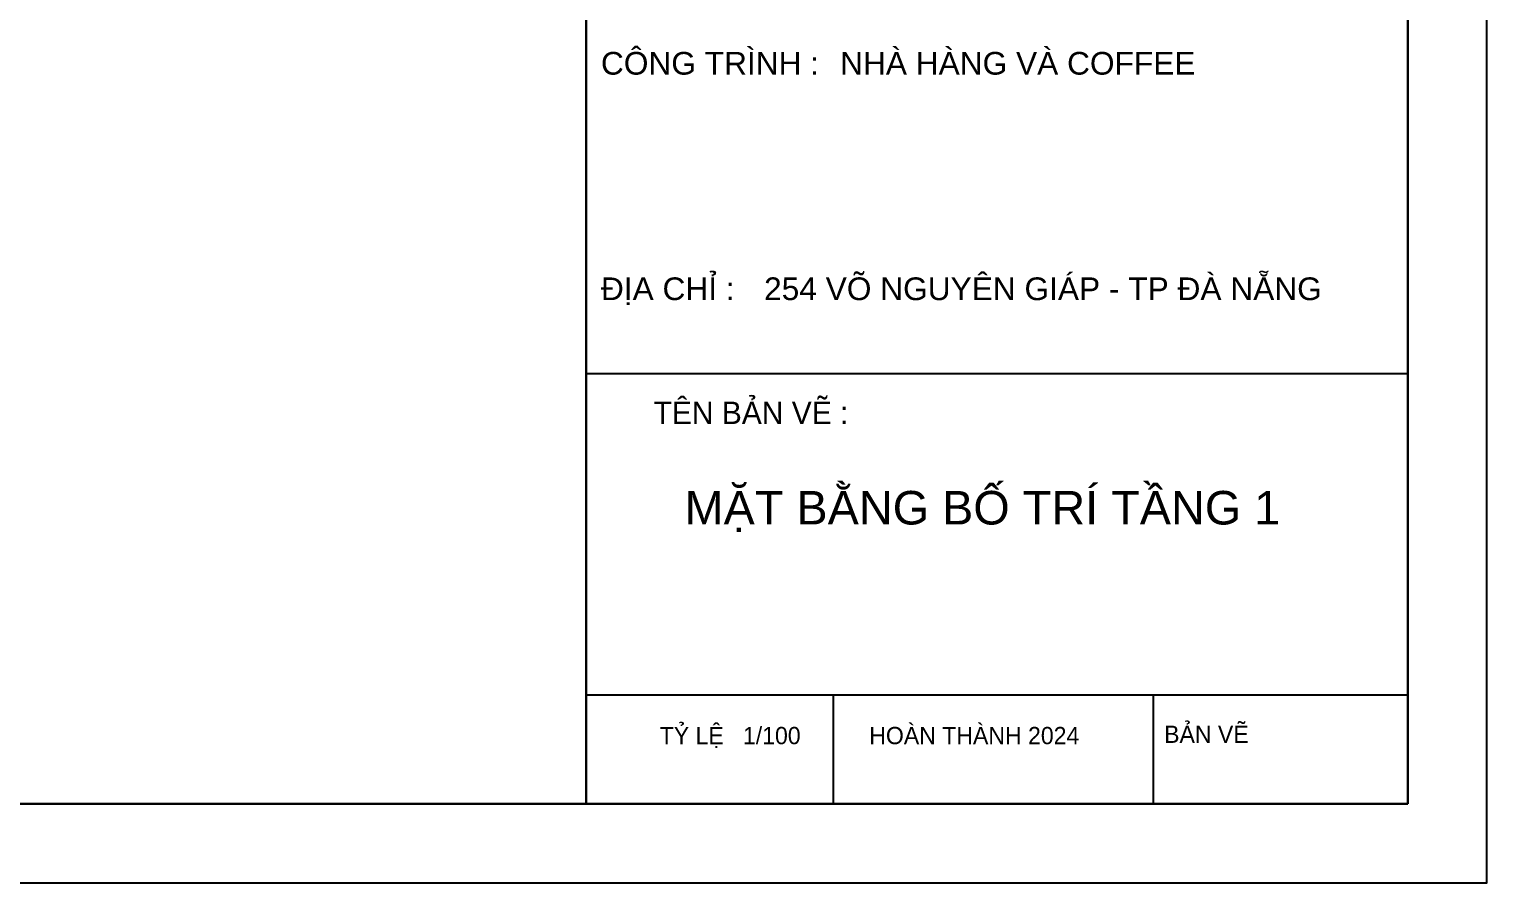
# Model space of a CAD drawing. Header units: millimetres. Extents: x 886808 to 1650903, y -1008069 to 230892.
# Drawn here: x 973551 to 999689, y -390699 to -375399 of the extents above; entities that cross this region are included whole.
import ezdxf

# ---------------------------------------------------------------- set-up
doc = ezdxf.new("R2010")
doc.units = ezdxf.units.MM
for name, color, linetype, lineweight in [('A-Wall', 113, 'Continuous', 30), ('Q - TEN PHONG', 7, 'Continuous', 18), ('Text', 250, 'Continuous', 25)]:
    doc.layers.add(name, color=color, linetype=linetype, lineweight=lineweight)
for name, color, linetype in [('CUA', 75, 'Continuous'), ('i_Chu', 9, 'Continuous'), ('TUONG', 1, 'Continuous')]:
    doc.layers.add(name, color=color, linetype=linetype)
doc.styles.add('a 1', font='')
doc.styles.add('Arial_6', font='arial.ttf', dxfattribs={"height": 1.327769})
doc.styles.add('DAT', font='')
doc.styles.get('a 1').set_extended_font_data('VNI-Avo')
doc.styles.get('DAT').set_extended_font_data('VNI-Helve')

msp = doc.modelspace()

# ---------------------------------------------------------------- linework, layer by layer
at = {"layer": 'A-Wall', "linetype": 'Continuous', "transparency": 33554636}
for p, q in [((983536.5, -332922.9), (983536.5, -389280.2)), ((998270.2, -332922.9), (998270.2, -389280.2)), ((998270.2, -389280.2), (918816.7, -389280.2))]:
    msp.add_line(p, q, dxfattribs=at)
at = {"layer": 'CUA', "color": 4, "transparency": 33554636}
for p, q in [((983536.3, -381568.7), (998270.2, -381568.7)), ((983536.3, -387331.5), (998270.2, -387331.5)), ((987965.4, -387331.5), (987965.4, -389280.2)), ((993705.7, -387331.5), (993705.7, -389280.2))]:
    msp.add_line(p, q, dxfattribs=at)
at = {"layer": 'Defpoints', "transparency": 33554636}
msp.add_lwpolyline([(915979, -390699), (999689.1, -390699), (999689.1, -331504.1), (915979, -331504.1)], close=True, dxfattribs=at)
at = {"layer": 'TUONG', "transparency": 33554636}
msp.add_line((998270.2, -332922.9), (998270.2, -389280.2), dxfattribs=at)

# ---------------------------------------------------------------- texts
at = {"layer": 'i_Chu', "transparency": 33554636, "style": 'Arial_6'}
for s, height, p in [('CÔNG TRÌNH :', 406.443, (983804.1, -376213.9)), ('NHÀ HÀNG VÀ COFFEE', 406.443, (988092.6, -376213.9)), ('ĐỊA CHỈ :', 406.44, (983804.1, -380254.9)), ('254 VÕ NGUYÊN GIÁP - TP ĐÀ NẴNG', 406.443, (986729, -380254.9))]:
    msp.add_text(s, height=height, dxfattribs=at).set_placement(p)
at = {"layer": 'Q - TEN PHONG', "transparency": 33554636, "insert": (990644.2, -383675.7), "char_height": 601.002, "width": 15887.146, "attachment_point": 2, "style": 'DAT'}
msp.add_mtext('{\\fArial|b0|i0|c0|p34;MẶT BẰNG BỐ TRÍ TẦNG 1}', dxfattribs=at)
at = {"layer": 'Text', "linetype": 'ByBlock', "lineweight": -2, "transparency": 33554636, "style": 'a 1'}
msp.add_text('TEÂN BAÛN VEÕ :', height=401.756, dxfattribs=at).set_placement((984747.8, -382475.7))
at = {"layer": 'Text', "color": 4, "linetype": 'ByBlock', "lineweight": -2, "transparency": 33554636, "style": 'a 1'}
for s, height, p in [('TYÛ LEÄ   1/100', 309.043, (984857.7, -388213.9)), ('HOAØN THAØNH 2024', 309.043, (988615.4, -388213.9)), ('BAÛN VEÕ', 309.04, (993902.7, -388190.7))]:
    msp.add_text(s, height=height, dxfattribs=at).set_placement(p)

doc.saveas('drawing.dxf')
